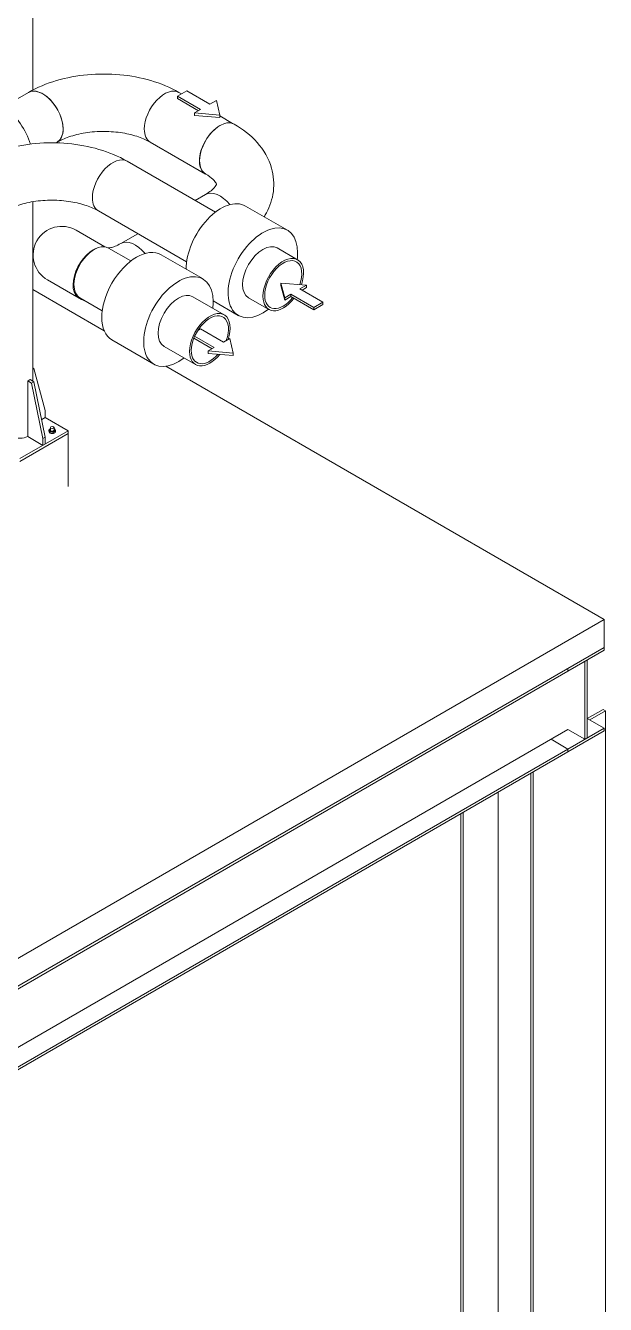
# Model space of a CAD drawing. Header units: millimetres. Extents: x -312439 to 477422, y -331570 to 212570.
# Drawn here: x 416106 to 417148, y 90290 to 92585 of the extents above; entities that cross this region are included whole.
import ezdxf

# ---------------------------------------------------------------- set-up
doc = ezdxf.new("R2010")
doc.units = ezdxf.units.MM

msp = doc.modelspace()

# ---------------------------------------------------------------- linework, layer by layer
at = {"color": 0, "linetype": 'Continuous', "lineweight": 0, "extrusion": (1.25969e-16, 0.816497, 0.57735)}
for p, q in [((416118.938, 92756.898), (416118.938, 92468.936)), ((416111.265, 92464.726), (416067.801, 92439.632)), ((416395.696, 92467.462), (416379.086, 92457.872)), ((416379.086, 92457.872), (416420.365, 92434.039)), ((416379.086, 92457.872), (416379.086, 92453.6)), ((416379.086, 92453.6), (416416.666, 92431.903)), ((416381.458, 92464.726), (416386.208, 92461.984)), ((416436.976, 92443.629), (416395.696, 92467.462)), ((416448.722, 92450.41), (416436.976, 92443.629)), ((416454.688, 92423.812), (416448.722, 92450.41)), ((416420.365, 92434.039), (416409.679, 92427.869)), ((416409.679, 92427.869), (416454.688, 92423.812)), ((416409.679, 92427.869), (416409.679, 92423.597)), ((416409.679, 92423.597), (416454.688, 92419.54)), ((416454.688, 92423.812), (416454.688, 92419.54)), ((416454.688, 92422.446), (416477.583, 92409.228)), ((416162.802, 92375.46), (416160.752, 92374.276)), ((416329.92, 92375.46), (416428.92, 92318.303)), ((416288.265, 92341.316), (416446.883, 92249.739)), ((416118.938, 92268.52), (416118.938, 91946.716)), ((416429.283, 92281.538), (416410.544, 92270.719)), ((416236.727, 92252.051), (416395.345, 92160.473)), ((416501.096, 92260.87), (416576.338, 92217.429)), ((416196.939, 92217.454), (416248.572, 92187.643)), ((416307.469, 92211.208), (416277.129, 92193.691)), ((416255.127, 92185.426), (416295.309, 92162.227)), ((416349.523, 92173.359), (416424.764, 92129.918)), ((416557.964, 92185.605), (416594.599, 92164.454)), ((416201.994, 92095.514), (416145.401, 92128.188)), ((416118.938, 92111.203), (416247.216, 92037.141)), ((416564.504, 92122.319), (416610.573, 92118.874)), ((416564.504, 92118.047), (416564.504, 92122.319)), ((416571.53, 92096.333), (416564.504, 92122.319)), ((416571.53, 92092.061), (416564.504, 92118.047)), ((416610.573, 92118.874), (416598.827, 92112.093)), ((416598.827, 92112.093), (416640.107, 92088.26)), ((416610.573, 92114.602), (416602.527, 92109.957)), ((416610.573, 92114.602), (416610.573, 92118.874)), ((416203.59, 92096.161), (416243.771, 92072.962)), ((416406.391, 92098.094), (416462.815, 92065.518)), ((416443.043, 92090.503), (416488.053, 92064.516)), ((416506.427, 92096.34), (416543.061, 92075.189)), ((416582.217, 92102.503), (416571.53, 92096.333)), ((416582.217, 92098.231), (416571.53, 92092.061)), ((416571.53, 92092.061), (416571.53, 92096.333)), ((416623.497, 92078.67), (416582.217, 92102.503)), ((416582.217, 92098.231), (416582.217, 92102.503)), ((416623.497, 92074.398), (416582.217, 92098.231)), ((416640.107, 92088.26), (416623.497, 92078.67)), ((416640.107, 92083.988), (416623.497, 92074.398)), ((416640.107, 92083.988), (416640.107, 92088.26)), ((416623.497, 92074.398), (416623.497, 92078.67)), ((416420.058, 92040.283), (416415.29, 92037.53)), ((416461.338, 92016.45), (416420.058, 92040.283)), ((416261.238, 92020.445), (416336.48, 91977.005)), ((416408.229, 92023.66), (416441.028, 92004.724)), ((416409.671, 92027.1), (416444.728, 92006.86)), ((416473.084, 92023.231), (416461.338, 92016.45)), ((416479.051, 91996.634), (416473.084, 92023.231)), ((416354.853, 92008.829), (416411.278, 91976.252)), ((416444.728, 92006.86), (416434.041, 92000.69)), ((416434.041, 92000.69), (416479.051, 91996.634)), ((416434.041, 92000.69), (416434.041, 91996.418)), ((416434.041, 91996.418), (416479.051, 91992.361)), ((416479.051, 91996.634), (416479.051, 91992.361)), ((416120.872, 91969.352), (416118.938, 91970.469)), ((416120.872, 91969.352), (416118.938, 91968.235)), ((416141.443, 91893.717), (416120.872, 91969.352)), ((416357.95, 91973.209), (417145.067, 91518.767)), ((416116.542, 91943.099), (416109.901, 91946.933)), ((416109.901, 91946.933), (416109.901, 91846.92)), ((416120.872, 91945.599), (416114.231, 91949.433)), ((416116.542, 91943.099), (416120.872, 91945.599)), ((416137.112, 91843.711), (416116.542, 91943.099)), ((416141.443, 91846.211), (416120.872, 91945.599)), ((416134.971, 91877.479), (416141.443, 91881.216)), ((416141.443, 91881.216), (416141.443, 91893.717)), ((416141.443, 91881.216), (416182.584, 91857.463)), ((416182.584, 91857.463), (416095.971, 91807.456)), ((416095.971, 91802.456), (416182.584, 91852.462)), ((416147.977, 91857.016), (416147.977, 91859.179)), ((416149.569, 91853.585), (416149.569, 91855.748)), ((416150.585, 91858.649), (416150.585, 91863.367)), ((416155.511, 91852.666), (416155.511, 91854.829)), ((416157.253, 91858.649), (416157.253, 91863.367)), ((416159.861, 91855.177), (416159.861, 91857.341)), ((416182.584, 91857.463), (416182.584, 91757.45)), ((416109.901, 91846.92), (416137.112, 91831.209)), ((416137.112, 91843.711), (416141.443, 91846.211)), ((416137.112, 91831.209), (416137.112, 91843.711)), ((416141.443, 91833.71), (416141.443, 91846.211)), ((417145.067, 91518.767), (412545.89, 88863.431)), ((417145.067, 91463.76), (417145.067, 91518.767)), ((417145.067, 91468.761), (412545.89, 88813.424)), ((412545.89, 88808.424), (417145.067, 91463.76)), ((417110.422, 91303.74), (417110.422, 91443.757)), ((417114.752, 91446.258), (417114.752, 91306.24)), ((417080.107, 91426.255), (417080.107, 91431.256)), ((417143.187, 91357.474), (417114.915, 91341.151)), ((417119.245, 91338.65), (417147.517, 91354.973)), ((417147.517, 91354.973), (417143.187, 91357.474)), ((417147.517, 89192.239), (417147.517, 91354.973)), ((412545.89, 88668.406), (417145.067, 91323.742)), ((417114.752, 91341.244), (417145.067, 91323.742)), ((417145.067, 91318.742), (417145.067, 91323.742)), ((412545.89, 88663.405), (417145.067, 91318.742)), ((415981.198, 90686.787), (417080.107, 91321.242)), ((417049.792, 91303.74), (417080.107, 91286.238)), ((417080.107, 91321.242), (417110.422, 91303.74)), ((417080.107, 91281.237), (417080.107, 91286.238)), ((417013.266, 89119.729), (417013.266, 91242.646)), ((417017.597, 89117.229), (417017.597, 91245.147)), ((416954.802, 89225.993), (416954.802, 91208.892)), ((416887.677, 89192.239), (416887.677, 91170.137)), ((416892.007, 89189.738), (416892.007, 91172.638))]:
    msp.add_line(p, q, dxfattribs=at)
at = {"color": 0, "linetype": 'Continuous', "lineweight": 0}
msp.add_arc((416171.17, 92172.821), 51.538, 60, 240, dxfattribs=at)
for centre, major_axis, ratio, start_param, end_param in [((416137.033, 92420.093), (25.769, -44.633), 0.57735027, 0.78539816, 3.14159265), ((416355.689, 92420.093), (-25.769, -44.633), 0.57735027, 3.14159265, 5.49778714), ((416059.499, 92375.329), (42.718, -73.99), 0.57735027, 1.20658982, 3.14159265), ((416137.033, 92420.093), (25.769, -44.633), 0.57735027, 0, 3.14159265), ((416454.688, 92362.936), (25.769, 44.633), 0.57735027, 0.78040706, 2.35619449), ((416455.052, 92363.146), (-25.769, -44.633), 0.57735027, 3.14159265, 5.49778714), ((416137.033, 92420.093), (25.769, -44.633), 0.57735027, 0, 0.78539816), ((416355.689, 92420.093), (-25.769, -44.633), 0.57735027, 5.49778714, 6.28318531), ((416262.496, 92296.684), (-25.769, -44.633), 0.57735027, 3.14159265, 5.49778714), ((416454.688, 92362.936), (25.769, 44.633), 0.57735027, 2.35619449, 3.25177128), ((416455.052, 92363.146), (-25.769, -44.633), 0.57735027, 5.49778714, 6.28318531), ((416455.052, 92236.905), (-25.769, 44.633), 0.57735027, 4.98648945, 6.28318531), ((416455.052, 92236.905), (25.769, -44.633), 0.57735027, 1.8448968, 3.14159265), ((416262.496, 92296.684), (-25.769, -44.633), 0.57735027, 5.49778714, 6.28318531), ((416456.954, 92184.413), (44.142, 76.457), 0.57735027, 0, 2.37010448), ((416532.196, 92140.973), (44.142, 76.457), 0.57735027, 5.49778714, 10.37221379), ((416302.898, 92149.058), (25.769, -44.633), 0.57735027, 1.84851293, 3.14159265), ((416227.762, 92140.147), (25.769, 44.633), 0.57735027, 0.61508992, 3.37164183), ((416229.358, 92140.793), (-25.769, -44.633), 0.57735027, 3.14159265, 5.49778714), ((416305.38, 92096.902), (44.142, 76.457), 0.57735027, 0, 3.14159265), ((416532.196, 92140.973), (25.769, 44.633), 0.57735027, 0, 3.14159265), ((416532.196, 92140.973), (44.142, 76.457), 0.57735027, 5.33574948, 5.49778714), ((416568.83, 92119.821), (25.769, 44.633), 0.57735027, 5.02868709, 8.6393798), ((416568.83, 92119.821), (-23.592, -40.862), 0.57735027, 1.89125112, 5.49778714), ((416380.622, 92053.461), (44.142, 76.457), 0.57735027, 5.49778714, 10.37221379), ((416229.358, 92140.793), (-25.769, -44.633), 0.57735027, 5.49778714, 6.28318531), ((416380.622, 92053.461), (25.769, 44.633), 0.57735027, 0, 3.14159265), ((416225.591, 92141.401), (-25.769, -44.633), 0.81649658, 0.20482812, 0.23004917), ((416380.622, 92053.461), (44.142, 76.457), 0.57735027, 5.33574948, 5.49778714), ((416568.83, 92119.821), (25.769, 44.633), 0.57735027, 2.35619449, 4.47729423), ((416568.83, 92119.821), (-23.592, -40.862), 0.57735027, 5.49778714, 7.59672063), ((416437.047, 92020.885), (25.769, 44.633), 0.57735027, 5.04367213, 8.6393798), ((416437.047, 92020.885), (-23.592, -40.862), 0.57735027, 1.85650654, 5.49778714), ((416437.047, 92020.885), (25.769, 44.633), 0.57735027, 2.35619449, 4.43969531), ((416437.047, 92020.885), (-23.592, -40.862), 0.57735027, 5.49778714, 7.52578155), ((416095.971, 91957.475), (-22.967, 0), 0.57735027, 2.2224629, 2.48992608), ((416153.919, 91858.649), (-5.328, 0), 0.57735027, 5.49778714, 6.54498469), ((416153.919, 91858.649), (-5.328, 0), 0.57735027, 0.26179939, 1.30899694), ((416153.919, 91858.649), (-5.328, 0), 0.57735027, 5.38853468, 5.49778714), ((416153.919, 91858.649), (3.334, 0), 0.57735027, 3.14159265, 5.49778714), ((416153.919, 91858.649), (-5.328, 0), 0.57735027, 1.30899694, 2.35619449), ((416153.919, 91858.649), (3.334, 0), 0.57735027, 5.49778714, 6.28318531), ((416153.919, 91858.649), (-5.328, 0), 0.57735027, 3.40339204, 4.03624328), ((416153.919, 91858.649), (-5.328, 0), 0.57735027, 2.35619449, 3.40339204), ((416095.971, 91857.463), (22.967, 0), 0.57735027, 4.06072241, 5.36405555)]:
    msp.add_ellipse(centre, major_axis=major_axis, ratio=ratio, start_param=start_param, end_param=end_param, dxfattribs=at)
msp.add_ellipse((416153.919, 91863.367), major_axis=(3.334, 0), ratio=0.57735027, dxfattribs=at)
for points, knots in [([(416381.458, 92464.726), (416365.961, 92473.673), (416348.991, 92480.688), (416313.207, 92491.215), (416294.387, 92494.712), (416256.095, 92498.213), (416236.627, 92498.213), (416198.335, 92494.712), (416179.515, 92491.215), (416143.732, 92480.688), (416126.761, 92473.673), (416111.265, 92464.726)], [0, 0, 0, 0, 0.31415927, 0.31415927, 0.62831853, 0.62831853, 0.9424778, 0.9424778, 1.25663706, 1.25663706, 1.57079633, 1.57079633, 1.57079633, 1.57079633]), ([(416480.821, 92407.779), (416496.318, 92398.832), (416510.397, 92387.945), (416533.599, 92361.654), (416542.829, 92346.163), (416551.664, 92315.338), (416552.833, 92300.846), (416549.293, 92273.357), (416544.885, 92260.431), (416537.285, 92246.395), (416535.872, 92243.994), (416534.384, 92241.652)], [0, 0, 0, 0, 0.31415927, 0.31415927, 0.62139477, 0.62139477, 0.85961709, 0.85961709, 1.08837512, 1.08837512, 1.13693713, 1.13693713, 1.13693713, 1.13693713]), ([(416329.92, 92375.46), (416324.098, 92378.821), (416316.954, 92382.091), (416300.263, 92387.844), (416290.615, 92390.279), (416269.751, 92393.714), (416258.492, 92394.654), (416235.777, 92394.744), (416224.324, 92393.867), (416202.798, 92390.455), (416192.711, 92387.938), (416175.714, 92382.066), (416168.602, 92378.808), (416162.802, 92375.46)], [0, 0, 0, 0, 0.2471265, 0.2471265, 0.50760913, 0.50760913, 0.77855804, 0.77855804, 1.053397, 1.053397, 1.32461508, 1.32461508, 1.57079633, 1.57079633, 1.57079633, 1.57079633]), ([(416288.265, 92341.316), (416272.769, 92350.263), (416255.798, 92357.279), (416220.014, 92367.805), (416201.194, 92371.303), (416162.902, 92374.804), (416143.435, 92374.804), (416105.142, 92371.303), (416086.322, 92367.805), (416050.539, 92357.279), (416033.568, 92350.263), (416018.072, 92341.316)], [0, 0, 0, 0, 0.31415927, 0.31415927, 0.62831853, 0.62831853, 0.9424778, 0.9424778, 1.25663706, 1.25663706, 1.57079633, 1.57079633, 1.57079633, 1.57079633]), ([(416429.283, 92318.513), (416435.105, 92315.151), (416439.585, 92311.701), (416445.673, 92305.814), (416447.298, 92303.41), (416449.022, 92300.127), (416448.8, 92300.031), (416448.799, 92300.018), (416448.976, 92299.598), (416446.474, 92295.377), (416443.851, 92292.038), (416436.515, 92286.095), (416433.198, 92283.798), (416429.283, 92281.538)], [0, 0, 0, 0, 0.2471265, 0.2471265, 0.49101374, 0.49101374, 0.8009391, 0.8009391, 1.11509837, 1.11509837, 1.40462587, 1.40462587, 1.57079633, 1.57079633, 1.57079633, 1.57079633]), ([(416236.727, 92252.051), (416230.906, 92255.412), (416223.761, 92258.681), (416207.07, 92264.435), (416197.422, 92266.87), (416176.558, 92270.305), (416165.299, 92271.245), (416142.584, 92271.335), (416131.131, 92270.458), (416109.605, 92267.045), (416099.519, 92264.528), (416082.521, 92258.656), (416075.409, 92255.399), (416069.609, 92252.051)], [0, 0, 0, 0, 0.2471265, 0.2471265, 0.50760913, 0.50760913, 0.77855804, 0.77855804, 1.053397, 1.053397, 1.32461508, 1.32461508, 1.57079633, 1.57079633, 1.57079633, 1.57079633]), ([(416254.623, 92185.706), (416255.724, 92185.745), (416257.154, 92185.894), (416261.101, 92186.692), (416263.801, 92187.465), (416269.966, 92189.897), (416273.429, 92191.555), (416277.129, 92193.691)], [4.273517246, 4.273517246, 4.273517246, 4.273517246, 4.398229715, 4.398229715, 4.555309348, 4.555309348, 4.71238898, 4.71238898, 4.71238898, 4.71238898])]:
    msp.add_open_spline(points, degree=3, knots=knots, dxfattribs=at)
msp.add_open_spline([(416203.534, 92094.725), (416207.24, 92092.784), (416211.061, 92091.071), (416214.959, 92089.597)], degree=3, dxfattribs=at)
for points, weights in [([(416147.977, 91859.179), (416149.142, 91860.241), (416150.152, 91860.824)], [1, 1.0379548493, 1]), ([(416148.773, 91857.852), (416148.403, 91858.649), (416147.977, 91859.179)], [1, 1.0379548493, 1]), ([(416147.977, 91857.016), (416148.403, 91855.708), (416148.773, 91854.912)], [1, 1.0379548493, 1]), ([(416149.569, 91855.748), (416149.142, 91857.056), (416148.773, 91857.852)], [1, 1.0379548493, 1]), ([(416148.773, 91854.912), (416149.142, 91854.116), (416149.569, 91853.585)], [1, 1.0379548493, 1]), ([(416152.54, 91855.677), (416151.161, 91855.891), (416149.569, 91855.748)], [1, 1.0379548493, 1]), ([(416149.569, 91853.585), (416151.161, 91852.95), (416152.54, 91852.737)], [1, 1.0379548493, 1]), ([(416150.152, 91860.824), (416150.368, 91860.948), (416150.585, 91861.057)], [1, 1.00788270894, 1.01249115378]), ([(416155.511, 91854.829), (416153.919, 91855.464), (416152.54, 91855.677)], [1, 1.0379548493, 1]), ([(416152.54, 91852.737), (416153.919, 91852.524), (416155.511, 91852.666)], [1, 1.0379548493, 1]), ([(416157.686, 91856.473), (416156.677, 91855.891), (416155.511, 91854.829)], [1, 1.0379548493, 1]), ([(416155.511, 91852.666), (416156.677, 91852.95), (416157.686, 91853.533)], [1, 1.0379548493, 1]), ([(416157.253, 91861.142), (416157.742, 91860.982), (416158.269, 91860.772)], [1.01660040172, 1.01226104367, 1]), ([(416159.861, 91857.341), (416158.696, 91857.056), (416157.686, 91856.473)], [1, 1.0379548493, 1]), ([(416157.686, 91853.533), (416158.696, 91854.116), (416159.861, 91855.177)], [1, 1.0379548493, 1]), ([(416158.269, 91860.772), (416158.696, 91860.241), (416159.065, 91859.445)], [1, 1.0379548493, 1]), ([(416159.065, 91859.445), (416159.435, 91858.649), (416159.861, 91857.341)], [1, 1.0379548493, 1])]:
    msp.add_rational_spline(points, weights, degree=2, dxfattribs=at)

doc.saveas('drawing.dxf')
